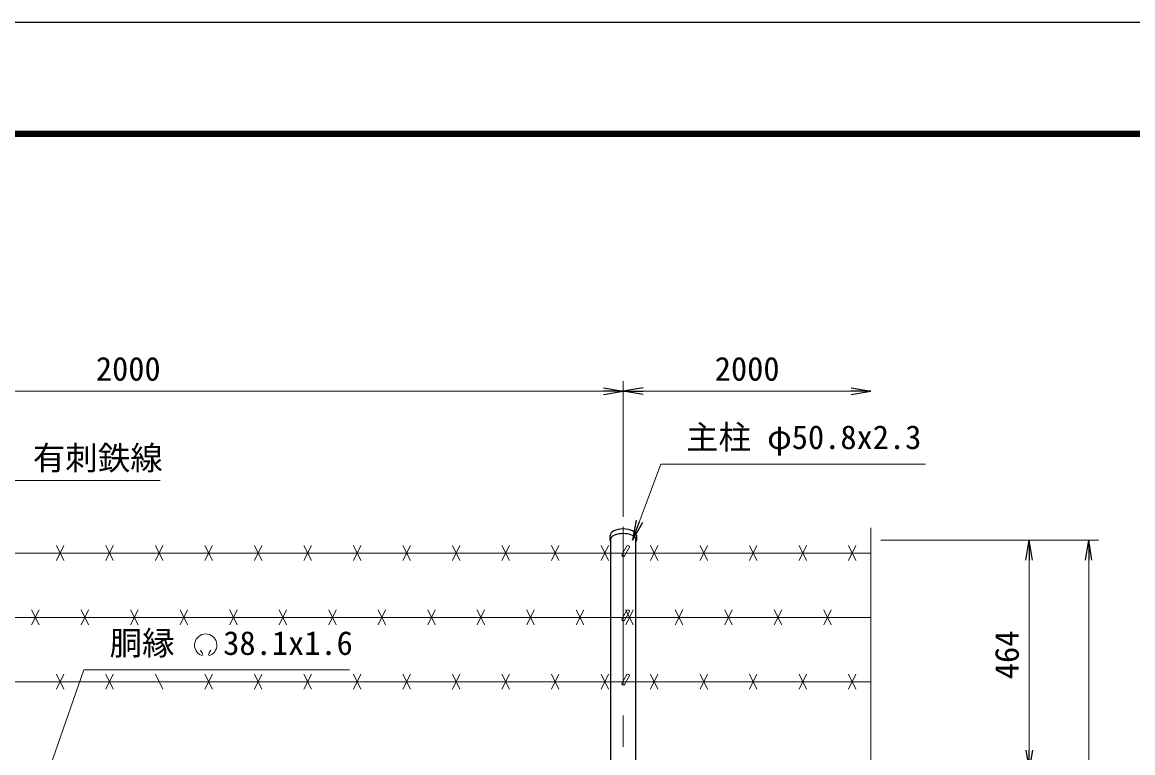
# Model space of a CAD drawing. Units: millimetres, scale not verified. Extents: x -4200 to 4200, y -2970 to 2970.
# Drawn here: x -2599 to -356, y 1495 to 2970 of the extents above; entities that cross this region are included whole.
import ezdxf
from ezdxf.enums import TextEntityAlignment as Align

# ---------------------------------------------------------------- set-up
doc = ezdxf.new("R2010")
doc.units = ezdxf.units.MM
doc.header["$LTSCALE"] = 10
doc.linetypes.add('USER1', pattern=[50.8, 31.75, -6.35, 6.35, -6.35])
for name, color, linetype, lineweight in [('0-1_D-BMK', 2, 'USER1', 13), ('0-2_D-STR1', 1, 'Continuous', 25), ('0-3_D-STR-DIM', 7, 'Continuous', 13), ('0-C_D-STR3', 3, 'Continuous', 13), ('0-D_D-STR-TXT', 7, 'Continuous', 13), ('0-E_D-TTL', 7, 'Continuous', 25)]:
    doc.layers.add(name, color=color, linetype=linetype, lineweight=lineweight)
doc.layers.add('0-4_0', color=7, linetype='Continuous')
doc.styles.add('ＭＳ ゴシック', font='')
doc.styles.get('ＭＳ ゴシック').set_extended_font_data('MS Gothic')

# ---------------------------------------------------------------- blocks, each defined once
blk = doc.blocks.new('_Open')
at = {"layer": '0-4_0'}
blk.add_line((-10, 1.667), (0, 0), dxfattribs=at)
blk.add_lwpolyline([(-10, -1.667), (0, 0), (-10, 0)], dxfattribs=at)

msp = doc.modelspace()

# ---------------------------------------------------------------- linework, layer by layer
at = {"layer": '0-1_D-BMK'}
msp.add_line((-1384.65, 1951.29), (-1384.65, -919.77), dxfattribs=at)
at = {"layer": '0-2_D-STR1'}
for p, q in [((-1411.25, 1924.23), (-1411.25, 1933.75)), ((-1358.05, 1933.75), (-1358.05, 1924.23)), ((-1410.05, 1463.23), (-1410.05, 1928.18)), ((-1359.25, 1463.23), (-1359.25, 1928.18))]:
    msp.add_line(p, q, dxfattribs=at)
for centre, start_param, end_param in [((-1384.65, 1924.23), 2.8400761, 6.5847019), ((-1384.65, 1933.75), 3.1415927, 6.2831853)]:
    msp.add_ellipse(centre, major_axis=(-26.6, 0), ratio=0.5, start_param=start_param, end_param=end_param, dxfattribs=at)
at = {"layer": '0-3_D-STR-DIM'}
for p, q in [((-1384.65, 1971.29), (-1384.65, 2245.23)), ((-1384.65, 1971.29), (-1384.65, 2245.23)), ((-3344.65, 2225.23), (-1424.65, 2225.23)), ((-1344.65, 2225.23), (-924.65, 2225.23)), ((-884.65, 1949.23), (-884.65, 510.88)), ((-864.65, 1924.23), (-424.65, 1924.23)), ((-864.65, 1924.23), (-544.65, 1924.23)), ((-564.65, 1500.23), (-564.65, 1884.23)), ((-444.65, 1884.23), (-444.65, -499.77))]:
    msp.add_line(p, q, dxfattribs=at)
at = {"layer": '0-C_D-STR3'}
for p, q in [((-2529.65, 1883.3), (-2514.65, 1913.3)), ((-2529.65, 1913.3), (-2514.65, 1883.3)), ((-2429.65, 1883.3), (-2414.65, 1913.3)), ((-2429.65, 1913.3), (-2414.65, 1883.3)), ((-2329.65, 1883.3), (-2314.65, 1913.3)), ((-2329.65, 1913.3), (-2314.65, 1883.3)), ((-2229.65, 1883.3), (-2214.65, 1913.3)), ((-2229.65, 1913.3), (-2214.65, 1883.3)), ((-2129.65, 1883.3), (-2114.65, 1913.3)), ((-2129.65, 1913.3), (-2114.65, 1883.3)), ((-2029.65, 1883.3), (-2014.65, 1913.3)), ((-2029.65, 1913.3), (-2014.65, 1883.3)), ((-1929.65, 1883.3), (-1914.65, 1913.3)), ((-1929.65, 1913.3), (-1914.65, 1883.3)), ((-1829.65, 1883.3), (-1814.65, 1913.3)), ((-1829.65, 1913.3), (-1814.65, 1883.3)), ((-1729.65, 1883.3), (-1714.65, 1913.3)), ((-1729.65, 1913.3), (-1714.65, 1883.3)), ((-1629.65, 1883.3), (-1614.65, 1913.3)), ((-1629.65, 1913.3), (-1614.65, 1883.3)), ((-1529.65, 1883.3), (-1514.65, 1913.3)), ((-1529.65, 1913.3), (-1514.65, 1883.3)), ((-1429.65, 1883.3), (-1414.65, 1913.3)), ((-1429.65, 1913.3), (-1414.65, 1883.3)), ((-1387.25, 1895.84), (-1377.36, 1912.97)), ((-1382.06, 1892.84), (-1372.16, 1909.97)), ((-1329.65, 1883.3), (-1314.65, 1913.3)), ((-1329.65, 1913.3), (-1314.65, 1883.3)), ((-1229.65, 1883.3), (-1214.65, 1913.3)), ((-1229.65, 1913.3), (-1214.65, 1883.3)), ((-1129.65, 1883.3), (-1114.65, 1913.3)), ((-1129.65, 1913.3), (-1114.65, 1883.3)), ((-1029.65, 1883.3), (-1014.65, 1913.3)), ((-1029.65, 1913.3), (-1014.65, 1883.3)), ((-929.65, 1883.3), (-914.65, 1913.3)), ((-929.65, 1913.3), (-914.65, 1883.3)), ((-884.65, 1898.3), (-3384.65, 1898.3)), ((-2579.65, 1753.4), (-2564.65, 1783.4)), ((-2579.65, 1783.4), (-2564.65, 1753.4)), ((-2479.65, 1753.4), (-2464.65, 1783.4)), ((-2479.65, 1783.4), (-2464.65, 1753.4)), ((-2379.65, 1753.4), (-2364.65, 1783.4)), ((-2379.65, 1783.4), (-2364.65, 1753.4)), ((-2279.65, 1753.4), (-2264.65, 1783.4)), ((-2279.65, 1783.4), (-2264.65, 1753.4)), ((-2179.65, 1753.4), (-2164.65, 1783.4)), ((-2179.65, 1783.4), (-2164.65, 1753.4)), ((-2079.65, 1753.4), (-2064.65, 1783.4)), ((-2079.65, 1783.4), (-2064.65, 1753.4)), ((-1979.65, 1753.4), (-1964.65, 1783.4)), ((-1979.65, 1783.4), (-1964.65, 1753.4)), ((-1879.65, 1753.4), (-1864.65, 1783.4)), ((-1879.65, 1783.4), (-1864.65, 1753.4)), ((-1779.65, 1753.4), (-1764.65, 1783.4)), ((-1779.65, 1783.4), (-1764.65, 1753.4)), ((-1679.65, 1753.4), (-1664.65, 1783.4)), ((-1679.65, 1783.4), (-1664.65, 1753.4)), ((-1579.65, 1753.4), (-1564.65, 1783.4)), ((-1579.65, 1783.4), (-1564.65, 1753.4)), ((-1479.65, 1753.4), (-1464.65, 1783.4)), ((-1479.65, 1783.4), (-1464.65, 1753.4)), ((-1387.25, 1765.93), (-1377.36, 1783.07)), ((-1382.06, 1762.93), (-1372.16, 1780.07)), ((-1379.65, 1753.4), (-1364.65, 1783.4)), ((-1379.65, 1783.4), (-1364.65, 1753.4)), ((-1279.65, 1753.4), (-1264.65, 1783.4)), ((-1279.65, 1783.4), (-1264.65, 1753.4)), ((-1179.65, 1753.4), (-1164.65, 1783.4)), ((-1179.65, 1783.4), (-1164.65, 1753.4)), ((-1079.65, 1753.4), (-1064.65, 1783.4)), ((-1079.65, 1783.4), (-1064.65, 1753.4)), ((-979.65, 1753.4), (-964.65, 1783.4)), ((-979.65, 1783.4), (-964.65, 1753.4)), ((-884.65, 1768.4), (-3384.65, 1768.4)), ((-884.65, 1638.49), (-3384.65, 1638.49)), ((-2529.65, 1623.49), (-2514.65, 1653.49)), ((-2529.65, 1653.49), (-2514.65, 1623.49)), ((-2429.65, 1623.49), (-2414.65, 1653.49)), ((-2429.65, 1653.49), (-2414.65, 1623.49)), ((-2329.65, 1653.49), (-2314.65, 1623.49)), ((-2229.65, 1623.49), (-2214.65, 1653.49)), ((-2229.65, 1653.49), (-2214.65, 1623.49)), ((-2129.65, 1623.49), (-2114.65, 1653.49)), ((-2129.65, 1653.49), (-2114.65, 1623.49)), ((-2029.65, 1623.49), (-2014.65, 1653.49)), ((-2029.65, 1653.49), (-2014.65, 1623.49)), ((-1929.65, 1623.49), (-1914.65, 1653.49)), ((-1929.65, 1653.49), (-1914.65, 1623.49)), ((-1829.65, 1623.49), (-1814.65, 1653.49)), ((-1829.65, 1653.49), (-1814.65, 1623.49)), ((-1729.65, 1623.49), (-1714.65, 1653.49)), ((-1729.65, 1653.49), (-1714.65, 1623.49)), ((-1629.65, 1623.49), (-1614.65, 1653.49)), ((-1629.65, 1653.49), (-1614.65, 1623.49)), ((-1529.65, 1623.49), (-1514.65, 1653.49)), ((-1529.65, 1653.49), (-1514.65, 1623.49)), ((-1429.65, 1623.49), (-1414.65, 1653.49)), ((-1429.65, 1653.49), (-1414.65, 1623.49)), ((-1387.25, 1636.03), (-1377.36, 1653.17)), ((-1382.06, 1633.03), (-1372.16, 1650.17)), ((-1329.65, 1623.49), (-1314.65, 1653.49)), ((-1329.65, 1653.49), (-1314.65, 1623.49)), ((-1229.65, 1623.49), (-1214.65, 1653.49)), ((-1229.65, 1653.49), (-1214.65, 1623.49)), ((-1129.65, 1623.49), (-1114.65, 1653.49)), ((-1129.65, 1653.49), (-1114.65, 1623.49)), ((-1029.65, 1623.49), (-1014.65, 1653.49)), ((-1029.65, 1653.49), (-1014.65, 1623.49)), ((-929.65, 1623.49), (-914.65, 1653.49)), ((-929.65, 1653.49), (-914.65, 1623.49))]:
    msp.add_line(p, q, dxfattribs=at)
for centre in [(-1384.65, 1894.34), (-1384.65, 1764.43), (-1384.65, 1634.53)]:
    msp.add_arc(centre, 3, 150, 330, dxfattribs=at)
for centre in [(-1374.76, 1911.47), (-1374.76, 1781.57), (-1374.76, 1651.67)]:
    msp.add_ellipse(centre, major_axis=(-2.6, 1.5), ratio=0.5, start_param=3.1415927, end_param=6.2831853, dxfattribs=at)
at = {"layer": '0-D_D-STR-TXT'}
for p, q in [((-2234.32, 1695.19), (-2238.47, 1702.37)), ((-2221.84, 1695.19), (-2217.69, 1702.37))]:
    msp.add_line(p, q, dxfattribs=at)
for points in [[(-774.2, 2077.85), (-1308.88, 2077.85), (-1365.57, 1926.51)], [(-2320.09, 2044.69), (-2629.65, 2044.69), (-2740.37, 1640.42)], [(-1937.82, 1662.31), (-2474.12, 1662.31), (-2547.82, 1451.68)]]:
    msp.add_lwpolyline(points, dxfattribs=at)
for centre, radius, start, end in [((-2228.08, 1712.35), 22.5, 294.32478, 245.67522), ((-2236.37, 1693.94), 2.37, 245.67522, 30), ((-2219.79, 1693.94), 2.37, 150, 294.32478)]:
    msp.add_arc(centre, radius, start, end, dxfattribs=at)
at = {"layer": '0-E_D-TTL', "color": 2}
msp.add_lwpolyline([(-4199.68, 2970.23), (4200.32, 2970.23), (4200.32, -2969.77), (-4199.68, -2969.77)], close=True, dxfattribs=at)
at = {"layer": '0-E_D-TTL'}
for points in [[(-3929.68, 2750.23), (3930.32, 2750.23), (3930.32, -2749.77), (-3929.68, -2749.77)], [(-3927.18, 2747.73), (3927.82, 2747.73), (3927.82, -2747.27), (-3927.18, -2747.27)], [(-3924.68, 2745.23), (3925.32, 2745.23), (3925.32, -2744.77), (-3924.68, -2744.77)], [(-3922.18, 2742.73), (3922.82, 2742.73), (3922.82, -2742.27), (-3922.18, -2742.27)], [(-3919.68, 2740.23), (3920.32, 2740.23), (3920.32, -2739.77), (-3919.68, -2739.77)]]:
    msp.add_lwpolyline(points, close=True, dxfattribs=at)

# ---------------------------------------------------------------- block references
at = {"layer": '0-3_D-STR-DIM', "xscale": 4, "yscale": 4}
for p in [(-1384.65, 2225.23), (-884.65, 2225.23)]:
    msp.add_blockref('_Open', p, dxfattribs=at)
for p, rotation in [((-1384.65, 2225.23), 180), ((-564.65, 1924.23), 90), ((-444.65, 1924.23), 90), ((-564.65, 1460.23), 270)]:
    msp.add_blockref('_Open', p, dxfattribs=dict(at, rotation=rotation))
at = {"layer": '0-D_D-STR-TXT', "xscale": 4, "yscale": 4, "rotation": 249.46512}
msp.add_blockref('_Open', (-1366.28, 1924.63), dxfattribs=at)

# ---------------------------------------------------------------- texts
at = {"layer": '0-3_D-STR-DIM', "style": 'ＭＳ ゴシック'}
for p in [(-2449.9, 2231.97), (-1199.9, 2231.97)]:
    msp.add_text('2000', height=48.09, dxfattribs=at).set_placement(p, align=Align.BOTTOM_LEFT)
msp.add_text('464', height=48.09, rotation=90, dxfattribs=at).set_placement((-571.4, 1643.6), align=Align.BOTTOM_LEFT)
at = {"layer": '0-D_D-STR-TXT', "style": 'ＭＳ ゴシック'}
for s, p in [('主柱 φ50.8x2.3', (-1257.96, 2093.86)), ('有刺鉄線', (-2577.2, 2051.87)), ('胴縁 \u300038.1x1.6', (-2422.18, 1678.1))]:
    msp.add_text(s, height=48.09, dxfattribs=at).set_placement(p, align=Align.BOTTOM_LEFT)

doc.saveas('drawing.dxf')
